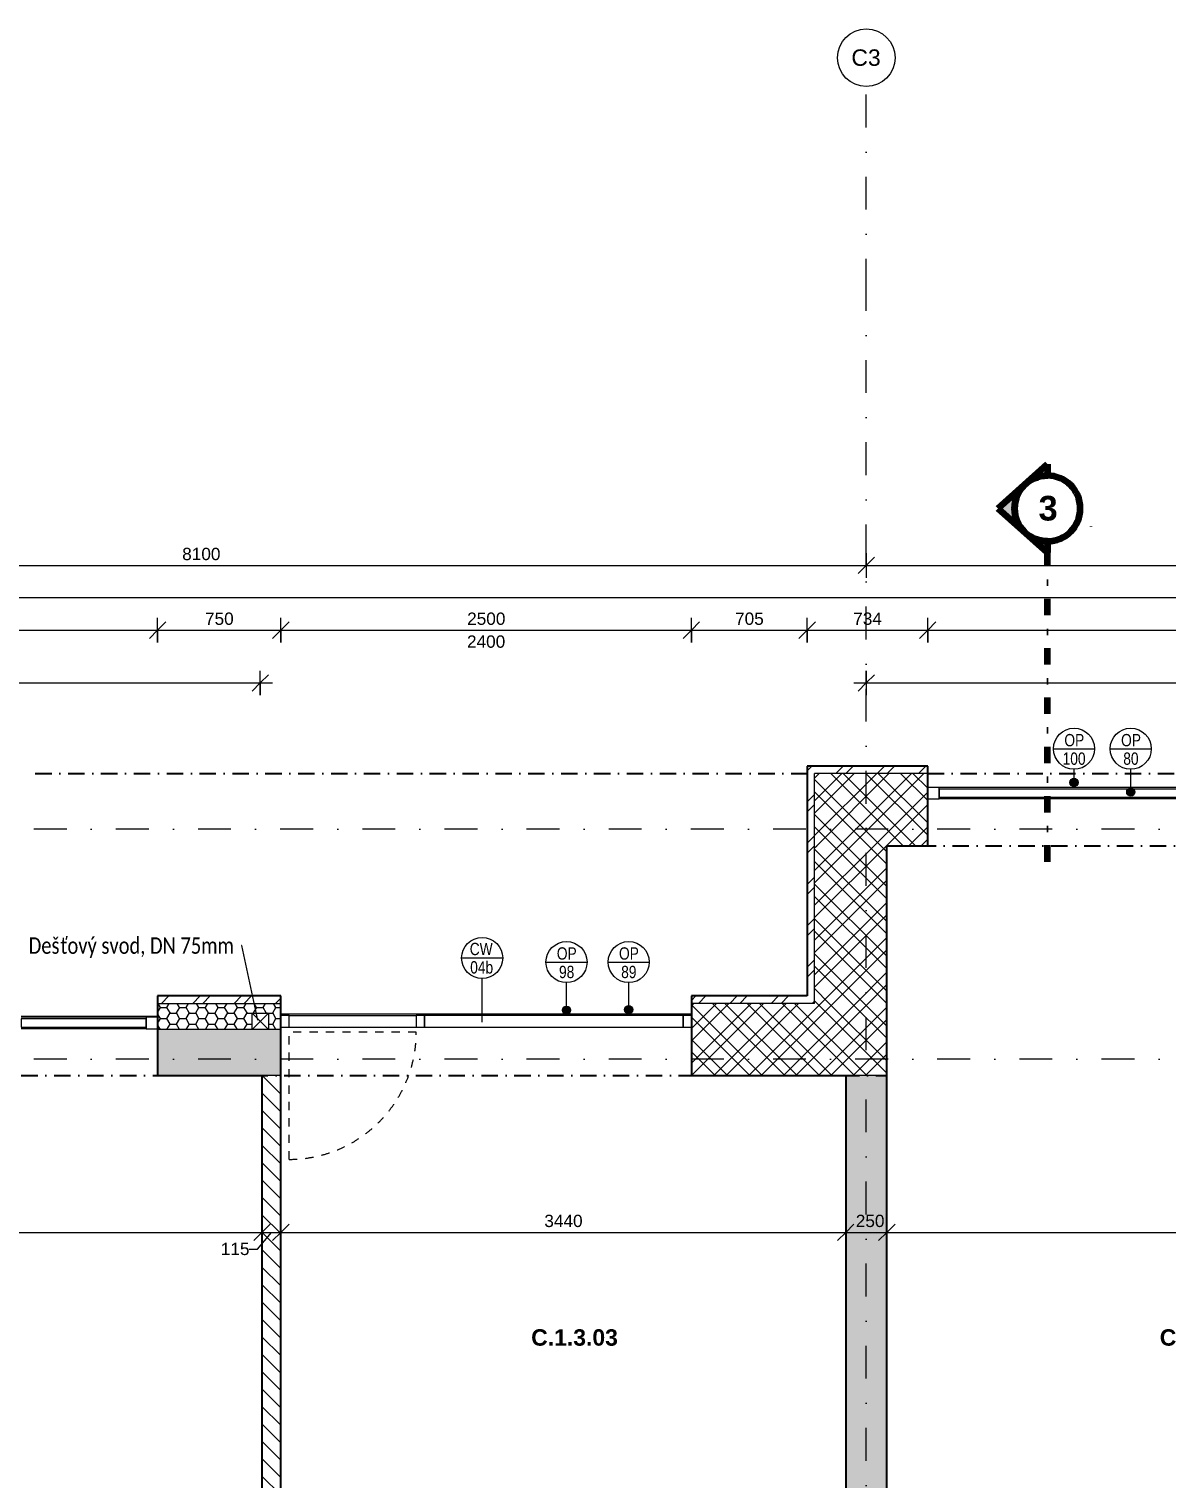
# Model space of a CAD drawing. Header units: millimetres. Extents: x -47427 to -6020, y -7799 to 12520.
# Drawn here: x -41933 to -35010, y 3698 to 12520 of the extents above; entities that cross this region are included whole.
import ezdxf

# ---------------------------------------------------------------- set-up
doc = ezdxf.new("R2010")
doc.units = ezdxf.units.MM
for name, pattern in [('HA_Dash_2mm-S1mm', [100, 50, -50]), ('HA_DashDot_10mm-S3mm', [500, 200, -150, 0, -150]), ('HA_DashDot_4mm-S1mm', [200, 100, -50, 0, -50]), ('HA_DashDot_6mm-S2mm', [300, 100, -100, 0, -100])]:
    doc.linetypes.add(name, pattern=pattern)
for name, color, linetype, lineweight in [('A-____-____-DIMS', 9, 'Continuous', 5), ('A-____-____-DIMS-50', 9, 'Continuous', 5), ('A-AREA-____-IDEN', 9, 'Continuous', 9), ('A-DOOR-____-OTLN', 9, 'Continuous', 9), ('A-FLOR-____-OTLN', 9, 'Continuous', 9), ('A-FLOR-____-OVHD', 9, 'HA_DashDot_4mm-S1mm', 25), ('A-GENM-____-IDEN', 9, 'Continuous', 9), ('A-GLAZ-CURT-MCUT', 9, 'Continuous', 5), ('A-GLAZ-CURT-OTLN', 9, 'Continuous', 5), ('A-GLAZ-CWMG-MCUT', 9, 'Continuous', 5), ('A-GLAZ-CWMG-OTLN', 9, 'Continuous', 5), ('A-WALL-____-IDEN', 9, 'Continuous', 9), ('A-WALL-____-MCUT', 9, 'Continuous', 25), ('A-WALL-____-PATT', 9, 'Continuous', 25), ('G-____-____-SYMB', 9, 'HA_DashDot_4mm-S1mm', 9), ('G-____-____-TEXT', 9, 'Continuous', 5), ('I-WALL-____-MCUT', 9, 'Continuous', 25), ('M-HVAC-DUCT-OTLN', 9, 'Continuous', 9), ('S-GRID-____-IDEN', 9, 'Continuous', 9), ('S-GRID-____-OTLN', 9, 'Continuous', 5)]:
    doc.layers.add(name, color=color, linetype=linetype, lineweight=lineweight)
doc.styles.add('Arial', font='arial.ttf', dxfattribs={"height": 100})
doc.styles.add('Arial_1', font='arial.ttf', dxfattribs={"height": 75})
doc.styles.add('Arial_2', font='arial.ttf', dxfattribs={"width": 0.8, "height": 75})
doc.styles.add('Arial_3', font='arial.ttf', dxfattribs={"height": 50})
doc.styles.add('Arial_B', font='arialbd.ttf', dxfattribs={"height": 100})
doc.styles.add('Arial_B_1', font='arialbd.ttf', dxfattribs={"height": 150})
doc.styles.add('Calibri_1', font='calibri.ttf', dxfattribs={"width": 0.8, "height": 100})
doc.dimstyles.new('Inner_Dimensions', dxfattribs={"dimscale": 304.8, "dimtxt": 76.519455, "dimasz": 0.328084, "dimexe": 0.246063, "dimexo": 0.0625, "dimgap": 0.032808, "dimtad": 1, "dimdec": 0, "dimzin": 0, "dimdsep": 46, "dimtxsty": 'Arial_1', "dimblk1": 'OBLIQUE', "dimblk2": 'OBLIQUE', "dimsah": 1, "dimcen": 0.09, "dimdle": 0.246063, "dimazin": 0, "dimtfac": 1, "dimtdec": 4, "dimtix": 1, "dimtmove": 2, "dimatfit": 3, "dimfxl": 0.246063, "dimfxlon": 1, "dimtvp": 1, "dimtolj": 1, "dimtzin": 0, "dimlwd": 9, "dimlwe": 9, "dimarcsym": 2})
doc.dimstyles.new('Inner_Dimensions_1', dxfattribs={"dimscale": 304.8, "dimtxt": 76.519455, "dimasz": 0.328084, "dimexe": 0.246063, "dimexo": 0.0625, "dimgap": 0.032808, "dimtad": 1, "dimdec": 0, "dimzin": 0, "dimdsep": 46, "dimtxsty": 'Arial_1', "dimblk1": 'OBLIQUE', "dimblk2": 'OBLIQUE', "dimsah": 1, "dimcen": 0.09, "dimdle": 0.246063, "dimazin": 0, "dimtfac": 1, "dimtdec": 4, "dimtix": 1, "dimtmove": 1, "dimatfit": 3, "dimfxl": 0.246063, "dimfxlon": 1, "dimtvp": 1, "dimtolj": 1, "dimtzin": 0, "dimlwd": 9, "dimlwe": 9, "dimarcsym": 2})
doc.dimstyles.new('Inner_Dimensions_2', dxfattribs={"dimscale": 304.8, "dimtxt": 76.519455, "dimasz": 0.328084, "dimexe": 0.246063, "dimexo": 0.0625, "dimgap": 0.032808, "dimtad": 1, "dimdec": 0, "dimzin": 0, "dimdsep": 46, "dimtxsty": 'Arial_1', "dimblk1": 'OBLIQUE', "dimblk2": 'OBLIQUE', "dimsah": 1, "dimcen": 0.09, "dimdle": 0.246063, "dimazin": 0, "dimtfac": 1, "dimtdec": 4, "dimtix": 1, "dimtmove": 0, "dimatfit": 3, "dimfxl": 0.246063, "dimfxlon": 1, "dimtvp": 1, "dimtolj": 1, "dimtzin": 0, "dimlwd": 9, "dimlwe": 9, "dimarcsym": 2})
pattern_1 = [(45, (0, 0), (-106.066, 106.066), []), (45, (75, 0), (-106.066, 106.066), []), (315, (0, 0), (106.066, 106.066), []), (315, (75, 0), (106.066, 106.066), [])]
pattern_2 = [(45, (0, 0), (-125.7236, 125.7236), []), (45, (0, 190.5), (-125.7236, 125.7236), [])]

# ---------------------------------------------------------------- blocks, each defined once
blk = doc.blocks.new('System Panel - Glazed_50mm_Offset50-1462713-DPS_1NP-C')
at = {"layer": 'A-GLAZ-CURT-MCUT'}
for p, q in [((380, 125), (-380, 125)), ((-380, 125), (-380, 75)), ((380, 75), (380, 125)), ((-380, 75), (380, 75))]:
    blk.add_line(p, q, dxfattribs=at)
blk = doc.blocks.new('Rectangular Mullion - 70x70_Symetric_Offset0-1462711-DPS_1NP-C')
at = {"layer": 'A-GLAZ-CWMG-OTLN'}
for p, q in [((-41219.9, 6503.2), (-41979.9, 6503.2)), ((-41219.9, 6433.2), (-41979.9, 6433.2))]:
    blk.add_line(p, q, dxfattribs=at)
blk = doc.blocks.new('Rectangular Mullion - 70x70_Symetric_Offset0-1395025-DPS_1NP-C')
at = {"layer": 'A-GLAZ-CWMG-MCUT'}
for p, q in [((-70, -65), (0, -65)), ((-70, -135), (-70, -65)), ((0, -65), (0, -135)), ((0, -135), (-70, -135))]:
    blk.add_line(p, q, dxfattribs=at)
blk = doc.blocks.new('System Panel - Glazed_50mm_Offset50-2022182-DPS_1NP-C')
at = {"layer": 'A-GLAZ-CURT-MCUT'}
for p, q in [((1197.5, 125), (-1197.5, 125)), ((-1197.5, 125), (-1197.5, 75)), ((1197.5, 75), (1197.5, 125)), ((-1197.5, 75), (1197.5, 75))]:
    blk.add_line(p, q, dxfattribs=at)
blk = doc.blocks.new('Rectangular Mullion - 70x70_Symetric_Offset0-2022180-DPS_1NP-C')
at = {"layer": 'A-GLAZ-CWMG-OTLN'}
for p, q in [((-33997.2, 7903.2), (-36391.1, 7903.2)), ((-33997.2, 7833.2), (-36391.1, 7833.2))]:
    blk.add_line(p, q, dxfattribs=at)
blk = doc.blocks.new('Rectangular Mullion - 70x70_Symetric_Offset0-1395026-DPS_1NP-C')
at = {"layer": 'A-GLAZ-CWMG-MCUT'}
for p, q in [((0, -65), (-70, -65)), ((-70, -65), (-70, -135)), ((0, -135), (0, -65)), ((-70, -135), (0, -135))]:
    blk.add_line(p, q, dxfattribs=at)
blk = doc.blocks.new('Systémový panel - Sklo-1501127-DPS_1NP-C')
at = {"layer": 'A-GLAZ-CURT-MCUT'}
for p, q in [((787.5, 0), (-787.5, 0)), ((-787.5, 0), (-787.5, -70)), ((787.5, -70), (787.5, 0)), ((-787.5, -70), (787.5, -70))]:
    blk.add_line(p, q, dxfattribs=at)
blk = doc.blocks.new('Obdélníková příčel - 50x70mm EXT-1501128-DPS_1NP-C')
at = {"layer": 'A-GLAZ-CWMG-MCUT'}
for p, q in [((-50, 70), (0, 70)), ((-50, 0), (-50, 70)), ((0, 0), (-50, 0)), ((0, 70), (0, 0))]:
    blk.add_line(p, q, dxfattribs=at)
blk = doc.blocks.new('Obdélníková příčel - 50x70mm EXT-1501129-DPS_1NP-C')
at = {"layer": 'A-GLAZ-CWMG-MCUT'}
for p, q in [((0, 70), (-50, 70)), ((-50, 70), (-50, 0)), ((-50, 0), (0, 0)), ((0, 0), (0, 70))]:
    blk.add_line(p, q, dxfattribs=at)
blk = doc.blocks.new('ABMV_CW_Single_Swing_Generic - Ex_Glass_SKLOPNE-1536050-DPS_1NP-C')
at = {"layer": 'A-DOOR-____-OTLN', "linetype": 'HA_Dash_2mm-S1mm', "lineweight": 5}
for p in [(387.5, 805), (-387.5, 30)]:
    blk.add_line(p, (387.5, 30), dxfattribs=at)
blk.add_arc((387.5, 30), 775, 90, 180, dxfattribs=at)
blk = doc.blocks.new('Obdélníková příčel - 50x70mm EXT-1501125-DPS_1NP-C')
at = {"layer": 'A-GLAZ-CWMG-OTLN'}
for p, q in [((-40349.9, 6513.2), (-39574.9, 6513.2)), ((-40349.9, 6443.2), (-39574.9, 6443.2))]:
    blk.add_line(p, q, dxfattribs=at)
blk = doc.blocks.new('Obdélníková příčel - 50x70mm EXT-1501126-DPS_1NP-C')
at = {"layer": 'A-GLAZ-CWMG-MCUT'}
for p, q in [((-25, 70), (25, 70)), ((-25, 0), (-25, 70)), ((25, 0), (-25, 0)), ((25, 70), (25, 0))]:
    blk.add_line(p, q, dxfattribs=at)
blk = doc.blocks.new('Grid - Radius 3_5mm-353793-DPS_1NP-C')
at = {"layer": 'S-GRID-____-IDEN'}
blk.add_circle((0, 0), 3.5, dxfattribs=at)
blk = doc.blocks.new('DIMBLOCK7-DPS_1NP-C')
at = {"layer": 'A-____-____-DIMS-50', "lineweight": 9}
for p, q in [((-44834.9, 5268.9), (-44834.9, 5118.9)), ((-44834.9, 5193.9), (-44834.9, 5268.9)), ((-44834.9, 5193.9), (-44784.9, 5243.9)), ((-40514.9, 5268.9), (-40514.9, 5118.9)), ((-40514.9, 5193.9), (-40514.9, 5268.9)), ((-40514.9, 5193.9), (-40464.9, 5243.9)), ((-44834.9, 5193.9), (-44884.9, 5143.9)), ((-44834.9, 5193.9), (-40514.9, 5193.9)), ((-40514.9, 5193.9), (-40564.9, 5143.9))]:
    blk.add_line(p, q, dxfattribs=at)
at = {"layer": 'A-____-____-DIMS-50', "color": 0, "lineweight": 9, "insert": (-42790.3, 5301.3), "char_height": 75, "width": 276.883, "attachment_point": 1, "line_spacing_factor": 0.941778, "style": 'Arial_1'}
blk.add_mtext('4320', dxfattribs=at)
blk = doc.blocks.new('_Oblique')
at = {"color": 0, "linetype": 'ByBlock', "lineweight": -2}
blk.add_line((-0.5, -0.5), (0.5, 0.5), dxfattribs=at)
blk = doc.blocks.new('DIMBLOCK8-DPS_1NP-C')
at = {"layer": 'A-____-____-DIMS-50', "lineweight": 9}
for p, q in [((-40514.9, 5268.9), (-40514.9, 5118.9)), ((-40514.9, 5193.9), (-40514.9, 5268.9)), ((-40514.9, 5193.9), (-40464.9, 5243.9)), ((-40399.9, 5268.9), (-40399.9, 5118.9)), ((-40399.9, 5193.9), (-40399.9, 5268.9)), ((-40399.9, 5193.9), (-40349.9, 5243.9)), ((-40514.9, 5193.9), (-40564.9, 5143.9)), ((-40542.1, 5092.2), (-40457.4, 5193.9)), ((-40514.9, 5193.9), (-40399.9, 5193.9)), ((-40399.9, 5193.9), (-40449.9, 5143.9)), ((-40592.1, 5092.2), (-40542.1, 5092.2))]:
    blk.add_line(p, q, dxfattribs=at)
at = {"layer": 'A-____-____-DIMS-50', "color": 0, "lineweight": 9, "insert": (-40765.2, 5130.7), "char_height": 75, "width": 207.662, "attachment_point": 1, "line_spacing_factor": 0.941778, "style": 'Arial_1'}
blk.add_mtext('115', dxfattribs=at)
blk = doc.blocks.new('DIMBLOCK9-DPS_1NP-C')
at = {"layer": 'A-____-____-DIMS-50', "lineweight": 9}
for p, q in [((-40399.9, 5268.9), (-40399.9, 5118.9)), ((-40399.9, 5193.9), (-40399.9, 5268.9)), ((-40399.9, 5193.9), (-40349.9, 5243.9)), ((-36959.9, 5268.9), (-36959.9, 5118.9)), ((-36959.9, 5193.9), (-36959.9, 5268.9)), ((-36959.9, 5193.9), (-36909.9, 5243.9)), ((-40399.9, 5193.9), (-40449.9, 5143.9)), ((-40399.9, 5193.9), (-36959.9, 5193.9)), ((-36959.9, 5193.9), (-37009.9, 5143.9))]:
    blk.add_line(p, q, dxfattribs=at)
at = {"layer": 'A-____-____-DIMS-50', "color": 0, "lineweight": 9, "insert": (-38795.3, 5301.3), "char_height": 75, "width": 276.883, "attachment_point": 1, "line_spacing_factor": 0.941778, "style": 'Arial_1'}
blk.add_mtext('3440', dxfattribs=at)
blk = doc.blocks.new('DIMBLOCK10-DPS_1NP-C')
at = {"layer": 'A-____-____-DIMS-50', "lineweight": 9}
for p, q in [((-36959.9, 5268.9), (-36959.9, 5118.9)), ((-36959.9, 5193.9), (-36959.9, 5268.9)), ((-36959.9, 5193.9), (-36909.9, 5243.9)), ((-36709.9, 5268.9), (-36709.9, 5118.9)), ((-36709.9, 5193.9), (-36709.9, 5268.9)), ((-36709.9, 5193.9), (-36659.9, 5243.9)), ((-36959.9, 5193.9), (-37009.9, 5143.9)), ((-36959.9, 5193.9), (-36709.9, 5193.9)), ((-36709.9, 5193.9), (-36759.9, 5143.9))]:
    blk.add_line(p, q, dxfattribs=at)
at = {"layer": 'A-____-____-DIMS-50', "color": 0, "lineweight": 9, "insert": (-36898.9, 5301.3), "char_height": 75, "width": 207.662, "attachment_point": 1, "line_spacing_factor": 0.941778, "style": 'Arial_1'}
blk.add_mtext('250', dxfattribs=at)
blk = doc.blocks.new('DIMBLOCK11-DPS_1NP-C')
at = {"layer": 'A-____-____-DIMS-50', "lineweight": 9}
for p, q in [((-36709.9, 5268.9), (-36709.9, 5118.9)), ((-36709.9, 5193.9), (-36709.9, 5268.9)), ((-36709.9, 5193.9), (-36659.9, 5243.9)), ((-32654.9, 5268.9), (-32654.9, 5118.9)), ((-32654.9, 5193.9), (-32654.9, 5268.9)), ((-32654.9, 5193.9), (-32604.9, 5243.9)), ((-36709.9, 5193.9), (-36759.9, 5143.9)), ((-36709.9, 5193.9), (-32654.9, 5193.9)), ((-32654.9, 5193.9), (-32704.9, 5143.9))]:
    blk.add_line(p, q, dxfattribs=at)
at = {"layer": 'A-____-____-DIMS-50', "color": 0, "lineweight": 9, "insert": (-34797.8, 5301.3), "char_height": 75, "width": 276.883, "attachment_point": 1, "line_spacing_factor": 0.941778, "style": 'Arial_1'}
blk.add_mtext('4055', dxfattribs=at)
blk = doc.blocks.new('DIMBLOCK88-DPS_1NP-C')
at = {"layer": 'A-____-____-DIMS-50', "lineweight": 9}
for p, q in [((-44584.9, 8785.2), (-44584.9, 8935.2)), ((-41149.9, 8785.2), (-41149.9, 8935.2)), ((-44584.9, 8860.2), (-44634.9, 8810.2)), ((-44584.9, 8860.2), (-44534.9, 8910.2)), ((-44584.9, 8860.2), (-41149.9, 8860.2)), ((-44584.9, 8860.2), (-44584.9, 8785.2)), ((-41149.9, 8860.2), (-41199.9, 8810.2)), ((-41149.9, 8860.2), (-41099.9, 8910.2)), ((-41149.9, 8860.2), (-41149.9, 8785.2))]:
    blk.add_line(p, q, dxfattribs=at)
at = {"layer": 'A-____-____-DIMS-50', "color": 0, "lineweight": 9, "insert": (-42982.8, 8967.6), "char_height": 75, "width": 276.883, "attachment_point": 1, "line_spacing_factor": 0.941778, "style": 'Arial_1'}
blk.add_mtext('3435', dxfattribs=at)
blk = doc.blocks.new('DIMBLOCK89-DPS_1NP-C')
at = {"layer": 'A-____-____-DIMS-50', "lineweight": 9}
for p, q in [((-41149.9, 8785.2), (-41149.9, 8935.2)), ((-40399.9, 8785.2), (-40399.9, 8935.2)), ((-41149.9, 8860.2), (-41199.9, 8810.2)), ((-41149.9, 8860.2), (-41099.9, 8910.2)), ((-41149.9, 8860.2), (-40399.9, 8860.2)), ((-41149.9, 8860.2), (-41149.9, 8785.2)), ((-40399.9, 8860.2), (-40449.9, 8810.2)), ((-40399.9, 8860.2), (-40349.9, 8910.2)), ((-40399.9, 8860.2), (-40399.9, 8785.2))]:
    blk.add_line(p, q, dxfattribs=at)
at = {"layer": 'A-____-____-DIMS-50', "color": 0, "lineweight": 9, "insert": (-40861.4, 8967.6), "char_height": 75, "width": 207.662, "attachment_point": 1, "line_spacing_factor": 0.941778, "style": 'Arial_1'}
blk.add_mtext('750', dxfattribs=at)
blk = doc.blocks.new('DIMBLOCK90-DPS_1NP-C')
at = {"layer": 'A-____-____-DIMS-50', "lineweight": 9}
for p, q in [((-40399.9, 8785.2), (-40399.9, 8935.2)), ((-37899.9, 8785.2), (-37899.9, 8935.2)), ((-40399.9, 8860.2), (-40449.9, 8810.2)), ((-40399.9, 8860.2), (-40349.9, 8910.2)), ((-40399.9, 8860.2), (-37899.9, 8860.2)), ((-40399.9, 8860.2), (-40399.9, 8785.2)), ((-37899.9, 8860.2), (-37949.9, 8810.2)), ((-37899.9, 8860.2), (-37849.9, 8910.2)), ((-37899.9, 8860.2), (-37899.9, 8785.2))]:
    blk.add_line(p, q, dxfattribs=at)
at = {"layer": 'A-____-____-DIMS-50', "color": 0, "lineweight": 9, "insert": (-39265.3, 8967.6), "char_height": 75, "width": 276.883, "attachment_point": 1, "line_spacing_factor": 0.941778, "style": 'Arial_1'}
blk.add_mtext('2500', dxfattribs=at)
blk = doc.blocks.new('DIMBLOCK91-DPS_1NP-C')
at = {"layer": 'A-____-____-DIMS-50', "lineweight": 9}
for p, q in [((-37899.9, 8785.2), (-37899.9, 8935.2)), ((-37194.9, 8785.2), (-37194.9, 8935.2)), ((-37899.9, 8860.2), (-37949.9, 8810.2)), ((-37899.9, 8860.2), (-37849.9, 8910.2)), ((-37899.9, 8860.2), (-37194.9, 8860.2)), ((-37899.9, 8860.2), (-37899.9, 8785.2)), ((-37194.9, 8860.2), (-37244.9, 8810.2)), ((-37194.9, 8860.2), (-37144.9, 8910.2)), ((-37194.9, 8860.2), (-37194.9, 8785.2))]:
    blk.add_line(p, q, dxfattribs=at)
at = {"layer": 'A-____-____-DIMS-50', "color": 0, "lineweight": 9, "insert": (-37633.9, 8967.6), "char_height": 75, "width": 207.662, "attachment_point": 1, "line_spacing_factor": 0.941778, "style": 'Arial_1'}
blk.add_mtext('705', dxfattribs=at)
blk = doc.blocks.new('DIMBLOCK92-DPS_1NP-C')
at = {"layer": 'A-____-____-DIMS-50', "lineweight": 9}
for p, q in [((-37194.9, 8785.2), (-37194.9, 8935.2)), ((-36461.1, 8785.2), (-36461.1, 8935.2)), ((-37194.9, 8860.2), (-37244.9, 8810.2)), ((-37194.9, 8860.2), (-37144.9, 8910.2)), ((-37194.9, 8860.2), (-36461.1, 8860.2)), ((-37194.9, 8860.2), (-37194.9, 8785.2)), ((-36461.1, 8860.2), (-36511.1, 8810.2)), ((-36461.1, 8860.2), (-36411.1, 8910.2)), ((-36461.1, 8860.2), (-36461.1, 8785.2))]:
    blk.add_line(p, q, dxfattribs=at)
at = {"layer": 'A-____-____-DIMS-50', "color": 0, "lineweight": 9, "insert": (-36914.5, 8967.6), "char_height": 75, "width": 207.662, "attachment_point": 1, "line_spacing_factor": 0.941778, "style": 'Arial_1'}
blk.add_mtext('734', dxfattribs=at)
blk = doc.blocks.new('DIMBLOCK93-DPS_1NP-C')
at = {"layer": 'A-____-____-DIMS-50', "lineweight": 9}
for p, q in [((-36461.1, 8785.2), (-36461.1, 8935.2)), ((-33058.6, 8785.2), (-33058.6, 8935.2)), ((-36461.1, 8860.2), (-36511.1, 8810.2)), ((-36461.1, 8860.2), (-36411.1, 8910.2)), ((-36461.1, 8860.2), (-33058.6, 8860.2)), ((-36461.1, 8860.2), (-36461.1, 8785.2)), ((-33058.6, 8860.2), (-33108.6, 8810.2)), ((-33058.6, 8860.2), (-33008.6, 8910.2)), ((-33058.6, 8860.2), (-33058.6, 8785.2))]:
    blk.add_line(p, q, dxfattribs=at)
at = {"layer": 'A-____-____-DIMS-50', "color": 0, "lineweight": 9, "insert": (-34875.2, 8967.6), "char_height": 75, "width": 276.883, "attachment_point": 1, "line_spacing_factor": 0.941778, "style": 'Arial_1'}
blk.add_mtext('3403', dxfattribs=at)
blk = doc.blocks.new('HA_TAG_GM_Products - Generic-588599-DPS_1NP-C')
at = {"layer": 'A-GENM-____-IDEN'}
blk.add_line((-2.5, 0), (2.5, 0), dxfattribs=at)
blk.add_circle((0, 0), 2.5, dxfattribs=at)
blk = doc.blocks.new('Section - With Sheet Number-366786-DPS_1NP-C')
at = {"layer": 'G-____-____-SYMB', "linetype": 'Continuous', "lineweight": 5}
h = blk.add_hatch(color=256, dxfattribs=at)
edge = h.paths.add_edge_path()
edge.add_line((1.37, 0), (0, 0))
edge.add_arc((-4, 0), 4, 0, 180)
edge.add_line((-8, 0), (-9.37, 0))
edge.add_line((-9.37, 0), (-4, 6))
edge.add_line((-4, 6), (1.37, 0))
at = {"layer": 'G-____-____-SYMB', "linetype": 'Continuous', "lineweight": 100}
for p, q in [((-4, 6), (-9.37, 0)), ((1.37, 0), (-4, 6)), ((-9.37, 0), (-8, 0)), ((0, 0), (1.37, 0))]:
    blk.add_line(p, q, dxfattribs=at)
blk.add_circle((-4, 0), 4, dxfattribs=at)
blk.add_arc((-4, 0), 4, 0, 180, dxfattribs=at)
blk = doc.blocks.new('DIMBLOCK180-DPS_1NP-C')
at = {"layer": 'A-____-____-DIMS-50', "lineweight": 9}
for p, q in [((-45319.9, 8984.2), (-45319.9, 9134.2)), ((-45319.9, 9059.2), (-45269.9, 9109.2)), ((-22949.9, 8984.2), (-22949.9, 9134.2)), ((-22949.9, 9059.2), (-22899.9, 9109.2)), ((-45394.9, 9059.2), (-22874.9, 9059.2)), ((-45319.9, 9059.2), (-45369.9, 9009.2)), ((-45319.9, 9059.2), (-45319.9, 8984.2)), ((-22949.9, 9059.2), (-22999.9, 9009.2)), ((-22949.9, 9059.2), (-22949.9, 8984.2))]:
    blk.add_line(p, q, dxfattribs=at)
at = {"layer": 'A-____-____-DIMS-50', "color": 0, "lineweight": 9, "insert": (-34279.1, 9166.5), "char_height": 75, "width": 346.103, "attachment_point": 1, "line_spacing_factor": 0.941778, "style": 'Arial_1'}
blk.add_mtext('22370', dxfattribs=at)
blk = doc.blocks.new('HA_TAG_cWA - Default-922888-DPS_1NP-C')
at = {"layer": 'A-WALL-____-IDEN'}
blk.add_line((-2.5, 0), (2.5, 0), dxfattribs=at)
blk.add_circle((0, 0), 2.5, dxfattribs=at)
blk = doc.blocks.new('DIMBLOCK205-DPS_1NP-C')
at = {"layer": 'A-____-____-DIMS-50', "lineweight": 9}
for p, q in [((-44934.9, 9329.3), (-44934.9, 9179.3)), ((-44934.9, 9254.3), (-44934.9, 9329.3)), ((-44934.9, 9254.3), (-44884.9, 9304.3)), ((-36834.9, 9329.3), (-36834.9, 9179.3)), ((-36834.9, 9254.3), (-36834.9, 9329.3)), ((-36834.9, 9254.3), (-36784.9, 9304.3)), ((-44934.9, 9254.3), (-44984.9, 9204.3)), ((-44934.9, 9254.3), (-36834.9, 9254.3)), ((-36834.9, 9254.3), (-36884.9, 9204.3))]:
    blk.add_line(p, q, dxfattribs=at)
at = {"layer": 'A-____-____-DIMS-50', "color": 0, "lineweight": 9, "insert": (-41000.3, 9361.7), "char_height": 75, "width": 276.883, "attachment_point": 1, "line_spacing_factor": 0.941778, "style": 'Arial_1'}
blk.add_mtext('8100', dxfattribs=at)
blk = doc.blocks.new('DIMBLOCK206-DPS_1NP-C')
at = {"layer": 'A-____-____-DIMS-50', "lineweight": 9}
for p, q in [((-36834.9, 9329.3), (-36834.9, 9179.3)), ((-36834.9, 9254.3), (-36834.9, 9329.3)), ((-36834.9, 9254.3), (-36784.9, 9304.3)), ((-28734.9, 9329.3), (-28734.9, 9179.3)), ((-28734.9, 9254.3), (-28734.9, 9329.3)), ((-28734.9, 9254.3), (-28684.9, 9304.3)), ((-36834.9, 9254.3), (-36884.9, 9204.3)), ((-36834.9, 9254.3), (-28734.9, 9254.3)), ((-28734.9, 9254.3), (-28784.9, 9204.3))]:
    blk.add_line(p, q, dxfattribs=at)
at = {"layer": 'A-____-____-DIMS-50', "color": 0, "lineweight": 9, "insert": (-32900.3, 9361.7), "char_height": 75, "width": 276.883, "attachment_point": 1, "line_spacing_factor": 0.941778, "style": 'Arial_1'}
blk.add_mtext('8100', dxfattribs=at)
blk = doc.blocks.new('DIMBLOCK225-DPS_1NP-C')
at = {"layer": 'A-____-____-DIMS-50', "lineweight": 9}
for p, q in [((-44934.9, 8613.6), (-44934.9, 8463.6)), ((-44934.9, 8538.6), (-44934.9, 8613.6)), ((-44934.9, 8538.6), (-44884.9, 8588.6)), ((-40524.9, 8463.6), (-40524.9, 8613.6)), ((-40524.9, 8538.6), (-40474.9, 8588.6)), ((-45009.9, 8538.6), (-40449.9, 8538.6)), ((-44934.9, 8538.6), (-44984.9, 8488.6)), ((-40524.9, 8538.6), (-40574.9, 8488.6)), ((-40524.9, 8538.6), (-40524.9, 8463.6))]:
    blk.add_line(p, q, dxfattribs=at)
at = {"layer": 'A-____-____-DIMS-50', "color": 0, "lineweight": 9, "insert": (-42845.3, 8646), "char_height": 75, "width": 276.883, "attachment_point": 1, "line_spacing_factor": 0.941778, "style": 'Arial_1'}
blk.add_mtext('4410', dxfattribs=at)
blk = doc.blocks.new('DIMBLOCK226-DPS_1NP-C')
at = {"layer": 'A-____-____-DIMS-50', "lineweight": 9}
for p, q in [((-36834.9, 8613.6), (-36834.9, 8463.6)), ((-36834.9, 8538.6), (-36834.9, 8613.6)), ((-36834.9, 8538.6), (-36784.9, 8588.6)), ((-32609.9, 8463.6), (-32609.9, 8613.6)), ((-32609.9, 8538.6), (-32559.9, 8588.6)), ((-36909.9, 8538.6), (-32534.9, 8538.6)), ((-36834.9, 8538.6), (-36884.9, 8488.6)), ((-32609.9, 8538.6), (-32659.9, 8488.6)), ((-32609.9, 8538.6), (-32609.9, 8463.6))]:
    blk.add_line(p, q, dxfattribs=at)
at = {"layer": 'A-____-____-DIMS-50', "color": 0, "lineweight": 9, "insert": (-34837.8, 8646), "char_height": 75, "width": 276.883, "attachment_point": 1, "line_spacing_factor": 0.941778, "style": 'Arial_1'}
blk.add_mtext('4225', dxfattribs=at)

msp = doc.modelspace()

# ---------------------------------------------------------------- hatches: boundary and pattern name
at = {"layer": 'A-GENM-____-IDEN'}
h = msp.add_hatch(color=256, dxfattribs=at)
edge = h.paths.add_edge_path()
edge.add_arc((-35569.9, 7933.2), 25, 0, 360)
h = msp.add_hatch(color=256, dxfattribs=at)
edge = h.paths.add_edge_path()
edge.add_arc((-35224.5, 7875.2), 25, 0, 360)
h = msp.add_hatch(color=256, dxfattribs=at)
edge = h.paths.add_edge_path()
edge.add_arc((-38660.2, 6546.4), 25, 0, 360)
h = msp.add_hatch(color=256, dxfattribs=at)
edge = h.paths.add_edge_path()
edge.add_arc((-38281.5, 6549.5), 25, 0, 360)
at = {"layer": 'A-WALL-____-PATT', "lineweight": 5}
h = msp.add_hatch(dxfattribs=at)
h.set_pattern_fill('FP_4', color=256, style=0, pattern_type=2)
h.set_pattern_definition(pattern_2)
h.paths.add_polyline_path([(-37149.9, 6633.2), (-37149.9, 8033.2), (-37194.9, 8033.2), (-37194.9, 6633.2)])
h = msp.add_hatch(dxfattribs=at)
h.set_pattern_fill('FP_4', color=256, style=0, pattern_type=2)
h.set_pattern_definition(pattern_2)
h.paths.add_polyline_path([(-36461.1, 7988.2), (-36461.1, 8033.2), (-37149.9, 8033.2), (-37149.9, 7988.2)])
h = msp.add_hatch(dxfattribs=at)
h.set_pattern_fill('FP_1', color=256, style=0, pattern_type=2)
h.set_pattern_definition(pattern_1)
h.paths.add_polyline_path([(-36461.1, 7548.2), (-36461.1, 7988.2), (-37149.9, 7988.2), (-37149.9, 7548.2), (-36709.9, 7548.2)])
h = msp.add_hatch(dxfattribs=at)
h.set_pattern_fill('FP_1', color=256, style=0, pattern_type=2)
h.set_pattern_definition(pattern_1)
h.paths.add_polyline_path([(-36709.9, 6588.2), (-36709.9, 7548.2), (-37149.9, 7548.2), (-37149.9, 6588.2)])
h = msp.add_hatch(dxfattribs=at)
h.set_pattern_fill('FP_4', color=256, style=0, pattern_type=2)
h.set_pattern_definition(pattern_2)
h.paths.add_polyline_path([(-37149.9, 6588.2), (-37149.9, 6633.2), (-37899.9, 6633.2), (-37899.9, 6588.2), (-37454.5, 6588.2)])
h.paths.add_polyline_path([(-40399.9, 6588.2), (-40399.9, 6633.2), (-41149.9, 6633.2), (-41149.9, 6588.2), (-40646.4, 6588.2)])
h = msp.add_hatch(dxfattribs=at)
h.set_pattern_fill('FP_5', color=256, style=0, pattern_type=2)
h.set_pattern_definition([(0, (0, 0), (58.594, 33.829), [39.062, -78.125]), (120, (0, 0), (-58.593773, 33.829393), [39.062, -78.125]), (60, (0, 0), (0.000227, 67.658393), [0, -78.125, 39.062, 0])])
h.paths.add_polyline_path([(-40474.9, 6428.2), (-40399.9, 6428.2), (-40399.9, 6588.2), (-41149.9, 6588.2), (-41149.9, 6428.2), (-40574.9, 6428.2)])
h.paths.add_polyline_path([(-40474.9, 6428.5), (-40574.9, 6428.5), (-40574.9, 6528.5), (-40474.9, 6528.5)])
h = msp.add_hatch(dxfattribs=at)
h.set_pattern_fill('FP_1', color=256, style=0, pattern_type=2)
h.set_pattern_definition(pattern_1)
h.paths.add_polyline_path([(-36709.9, 6148.2), (-36709.9, 6588.2), (-37899.9, 6588.2), (-37899.9, 6148.2), (-36959.9, 6148.2)])
at = {"layer": 'A-WALL-____-PATT', "lineweight": 9}
for points in [[(-40514.9, 6148.2), (-40399.9, 6148.2), (-40399.9, 6428.2), (-41149.9, 6428.2), (-41149.9, 6148.2), (-40646.4, 6148.2)], [(-36709.9, -476.8), (-36709.9, 6148.2), (-36959.9, 6148.2), (-36959.9, -476.8)]]:
    msp.add_hatch(color=256, dxfattribs=at).paths.add_polyline_path(points)
at = {"layer": 'A-WALL-____-PATT', "lineweight": 5}
h = msp.add_hatch(dxfattribs=at)
h.set_pattern_fill('FP_3', color=256, style=0, pattern_type=2)
h.set_pattern_definition([(135, (0, 0), (-53.03301, -53.03301), [])])
h.paths.add_polyline_path([(-40399.9, 1738.2), (-40399.9, 6148.2), (-40514.9, 6148.2), (-40514.9, 1738.2)])

# ---------------------------------------------------------------- linework, layer by layer
at = {"layer": 'A-FLOR-____-OTLN'}
for p, q in [((-36459.9, 7908.2), (-36461.1, 7908.2)), ((-36459.9, 7903.2), (-36459.9, 7908.2)), ((-41149.9, 6508.2), (-41979.9, 6508.2)), ((-37899.9, 6523.2), (-40399.9, 6523.2))]:
    msp.add_line(p, q, dxfattribs=at)
at = {"layer": 'A-FLOR-____-OVHD'}
for p, q in [((-41894.9, 7988.2), (-37194.9, 7988.2)), ((-36461.1, 7988.2), (-33864.9, 7988.2)), ((-36709.9, 7548.2), (-34304.9, 7548.2)), ((-42379.9, 6148.2), (-36709.9, 6148.2))]:
    msp.add_line(p, q, dxfattribs=at)
at = {"layer": 'A-GENM-____-IDEN'}
for p, q in [((-35569.9, 7933.2), (-35569.9, 8013.1)), ((-35224.5, 7875.2), (-35224.5, 8013.1)), ((-38660.2, 6546.4), (-38660.2, 6714.3)), ((-38281.5, 6549.5), (-38281.5, 6714.3))]:
    msp.add_line(p, q, dxfattribs=at)
for centre in [(-35569.9, 7933.2), (-35224.5, 7875.2), (-38660.2, 6546.4), (-38281.5, 6549.5)]:
    msp.add_circle(centre, 25, dxfattribs=at)
at = {"layer": 'A-WALL-____-IDEN'}
msp.add_line((-39173.8, 6474.6), (-39173.8, 6739.3), dxfattribs=at)
at = {"layer": 'A-WALL-____-MCUT'}
for p, q in [((-37194.9, 8033.2), (-37194.9, 6633.2)), ((-36461.1, 8033.2), (-37194.9, 8033.2)), ((-36461.1, 7548.2), (-36461.1, 8033.2)), ((-36709.9, 7548.2), (-36461.1, 7548.2)), ((-36709.9, 6148.2), (-36709.9, 7548.2)), ((-40399.9, 6633.2), (-41149.9, 6633.2)), ((-41149.9, 6633.2), (-41149.9, 6428.2)), ((-40399.9, 6428.2), (-40399.9, 6633.2)), ((-37899.9, 6633.2), (-37899.9, 6148.2)), ((-37194.9, 6633.2), (-37899.9, 6633.2)), ((-37899.9, 6148.2), (-36959.9, 6148.2))]:
    msp.add_line(p, q, dxfattribs=at)
at = {"layer": 'A-WALL-____-MCUT', "lineweight": 9}
for p, q in [((-36461.1, 7988.2), (-37149.9, 7988.2)), ((-37149.9, 6588.2), (-37149.9, 7988.2)), ((-41149.9, 6588.2), (-40399.9, 6588.2)), ((-37149.9, 6588.2), (-37899.9, 6588.2)), ((-40399.9, 6428.2), (-41149.9, 6428.2)), ((-40399.9, 6148.2), (-40514.9, 6148.2)), ((-36709.9, 6148.2), (-36959.9, 6148.2))]:
    msp.add_line(p, q, dxfattribs=at)
at = {"layer": 'G-____-____-SYMB', "linetype": 'HA_DashDot_6mm-S2mm', "lineweight": 100}
msp.add_line((-35731.9, 7450.3), (-35731.9, 9401.4), dxfattribs=at)
at = {"layer": 'G-____-____-TEXT', "color": 250, "lineweight": 9}
for p, q in [((-40637, 6939.8), (-40639.8, 6939.8)), ((-40538.8, 6486.2), (-40637, 6939.8))]:
    msp.add_line(p, q, dxfattribs=at)
at = {"layer": 'I-WALL-____-MCUT'}
for p, q in [((-41149.9, 6428.2), (-41149.9, 6148.2)), ((-40399.9, 1738.2), (-40399.9, 6428.2)), ((-41149.9, 6148.2), (-40514.9, 6148.2)), ((-40514.9, 6148.2), (-40514.9, 1738.2)), ((-36959.9, 6148.2), (-36959.9, 1738.2)), ((-36709.9, 238.2), (-36709.9, 6148.2))]:
    msp.add_line(p, q, dxfattribs=at)
at = {"layer": 'M-HVAC-DUCT-OTLN', "lineweight": 5}
for p, q in [((-40474.9, 6428.5), (-40574.9, 6528.5)), ((-40474.9, 6528.5), (-40574.9, 6428.5)), ((-40574.9, 6528.5), (-40474.9, 6528.5)), ((-40574.9, 6428.5), (-40574.9, 6528.5)), ((-40474.9, 6528.5), (-40474.9, 6428.5)), ((-40474.9, 6428.5), (-40574.9, 6428.5))]:
    msp.add_line(p, q, dxfattribs=at)
at = {"layer": 'S-GRID-____-OTLN', "linetype": 'HA_DashDot_10mm-S3mm', "lineweight": 9}
for p, q in [((-36834.9, 10920.5), (-36834.9, 12170.5)), ((-36834.9, -6198.9), (-36834.9, 10920.5)), ((-22199.7, 7648.2), (-45827.4, 7648.2)), ((-22199.7, 6248.2), (-45827.4, 6248.2))]:
    msp.add_line(p, q, dxfattribs=at)

# ---------------------------------------------------------------- block references
at = {"layer": 'A-DOOR-____-OTLN', "rotation": 180}
msp.add_blockref('ABMV_CW_Single_Swing_Generic - Ex_Glass_SKLOPNE-1536050-DPS_1NP-C', (-39962.4, 6443.2), dxfattribs=at)
at = {"layer": 'A-GENM-____-IDEN', "xscale": 49.99999999999998, "yscale": 49.99999999999998, "zscale": 49.99999999999998}
for p in [(-35569.9, 8138.1), (-35224.5, 8138.1), (-38660.2, 6839.3), (-38281.5, 6839.3)]:
    msp.add_blockref('HA_TAG_GM_Products - Generic-588599-DPS_1NP-C', p, dxfattribs=at)
at = {"layer": 'A-GLAZ-CURT-OTLN'}
for name, p in [('System Panel - Glazed_50mm_Offset50-2022182-DPS_1NP-C', (-35193.6, 7768.2)), ('System Panel - Glazed_50mm_Offset50-1462713-DPS_1NP-C', (-41599.9, 6368.2))]:
    msp.add_blockref(name, p, dxfattribs=at)
at = {"layer": 'A-GLAZ-CURT-OTLN', "rotation": 180}
msp.add_blockref('Systémový panel - Sklo-1501127-DPS_1NP-C', (-38737.4, 6443.2), dxfattribs=at)
at = {"layer": 'A-GLAZ-CWMG-OTLN', "rotation": 180}
msp.add_blockref('Rectangular Mullion - 70x70_Symetric_Offset0-1395026-DPS_1NP-C', (-36461.1, 7768.2), dxfattribs=at)
at = {"layer": 'A-GLAZ-CWMG-OTLN'}
for name, p in [('Rectangular Mullion - 70x70_Symetric_Offset0-2022180-DPS_1NP-C', (0, 0)), ('Rectangular Mullion - 70x70_Symetric_Offset0-1462711-DPS_1NP-C', (0, 0)), ('Obdélníková příčel - 50x70mm EXT-1501125-DPS_1NP-C', (0, 0)), ('Obdélníková příčel - 50x70mm EXT-1501129-DPS_1NP-C', (-37899.9, 6443.2))]:
    msp.add_blockref(name, p, dxfattribs=at)
at = {"layer": 'A-GLAZ-CWMG-OTLN', "extrusion": (0, 0, -1), "rotation": 180}
msp.add_blockref('Rectangular Mullion - 70x70_Symetric_Offset0-1395025-DPS_1NP-C', (41149.9, 6368.2), dxfattribs=at)
at = {"layer": 'A-GLAZ-CWMG-OTLN', "extrusion": (0, 0, -1)}
for name, p in [('Obdélníková příčel - 50x70mm EXT-1501128-DPS_1NP-C', (40399.9, 6443.2)), ('Obdélníková příčel - 50x70mm EXT-1501126-DPS_1NP-C', (39549.9, 6443.2))]:
    msp.add_blockref(name, p, dxfattribs=at)
at = {"layer": 'A-WALL-____-IDEN', "xscale": 49.99999999999998, "yscale": 49.99999999999998, "zscale": 49.99999999999998}
msp.add_blockref('HA_TAG_cWA - Default-922888-DPS_1NP-C', (-39173.8, 6864.3), dxfattribs=at)
at = {"layer": 'G-____-____-SYMB', "linetype": 'Continuous', "lineweight": 100, "extrusion": (0, 0, -1), "xscale": 49.99999999999998, "yscale": 49.99999999999998, "zscale": 49.99999999999998, "rotation": 270.0000000000002}
msp.add_blockref('Section - With Sheet Number-366786-DPS_1NP-C', (35731.9, 9401.4), dxfattribs=at)
at = {"layer": 'S-GRID-____-IDEN', "xscale": 49.99999999999998, "yscale": 49.99999999999998, "zscale": 49.99999999999998}
msp.add_blockref('Grid - Radius 3_5mm-353793-DPS_1NP-C', (-36834.9, 12345.5), dxfattribs=at)

# ---------------------------------------------------------------- texts
at = {"layer": 'A-AREA-____-IDEN', "lineweight": 5, "char_height": 100, "width": 653.375, "attachment_point": 1, "style": 'Arial_B'}
for s, insert in [('C.1.3.03', (-38875.4, 4604)), ('C.1.2.02', (-35048.1, 4604))]:
    msp.add_mtext(s, dxfattribs=dict(at, insert=insert))
at = {"layer": 'A-GENM-____-IDEN', "lineweight": 5, "char_height": 75, "attachment_point": 1, "style": 'Arial_2'}
for s, insert, width in [('OP', (-35628.9, 8228.2), 147.51), ('OP', (-35283.5, 8228.2), 147.51), ('100', (-35639.5, 8115.5), 173.164), ('80', (-35270.3, 8115.5), 115.443), ('OP', (-38719.2, 6929.4), 147.51), ('OP', (-38340.6, 6929.4), 147.51), ('98', (-38706, 6816.7), 115.443), ('89', (-38327.4, 6816.7), 115.443)]:
    msp.add_mtext(s, dxfattribs=dict(at, insert=insert, width=width))
at = {"layer": 'A-WALL-____-IDEN', "lineweight": 5, "char_height": 75, "attachment_point": 1}
for s, insert, width, style in [('2400', (-39266.3, 8828.2), 288.607, 'Arial_1'), ('CW', (-39249.4, 6956.6), 176.371, 'Arial_2'), ('04b', (-39246.6, 6844.8), 169.958, 'Arial_2')]:
    msp.add_mtext(s, dxfattribs=dict(at, insert=insert, width=width, style=style))
at = {"layer": 'G-____-____-SYMB', "linetype": 'Continuous', "lineweight": 5, "attachment_point": 1}
for s, insert, char_height, width, style in [('\\fArial|b1|i0|c0|p34|;3', (-35786, 9678), 150, 144.304, 'Arial_B_1'), ('-', (-35478.4, 9521), 50, 28.059, 'Arial_3')]:
    msp.add_mtext(s, dxfattribs=dict(at, insert=insert, char_height=char_height, width=width, style=style))
at = {"layer": 'G-____-____-TEXT', "color": 7, "lineweight": 9, "char_height": 100, "attachment_point": 1, "style": 'Calibri_1'}
for s, insert, width in [('Deš', (-41934.8, 6989.8), 234.093), ('ťový svod, DN 75mm', (-41741.7, 6989.8), 1305.147)]:
    msp.add_mtext(s, dxfattribs=dict(at, insert=insert, width=width))
at = {"layer": 'S-GRID-____-IDEN', "lineweight": 5, "insert": (-36925.8, 12396.2), "char_height": 100, "width": 220.464, "attachment_point": 1, "style": 'Arial'}
msp.add_mtext('C3', dxfattribs=at)

# ---------------------------------------------------------------- dimensions: what is measured, and where the dimension line sits
at = {"layer": 'A-____-____-DIMS', "lineweight": 9}
for base, p1, p2, override, picture, middle in [((-36834.9, 9254.3), (-44934.9, 9329.3), (-36834.9, 9329.3), {"dimpost": '<>', "dimfxl": 8100}, 'DIMBLOCK205-DPS_1NP-C', (-40884.9, 9302.6)), ((-28734.9, 9254.3), (-36834.9, 9329.3), (-28734.9, 9329.3), {"dimpost": '<>', "dimfxl": 8100}, 'DIMBLOCK206-DPS_1NP-C', (-32784.9, 9302.6)), ((-22949.9, 9059.2), (-45319.9, 8984.2), (-22949.9, 8984.2), {"dimpost": '<>', "dimfxl": 22370}, 'DIMBLOCK180-DPS_1NP-C', (-34134.9, 9107.5)), ((-41149.9, 8860.2), (-44584.9, 8785.2), (-41149.9, 8785.2), {"dimpost": '<>', "dimfxl": 3435}, 'DIMBLOCK88-DPS_1NP-C', (-42867.4, 8908.5)), ((-40399.9, 8860.2), (-41149.9, 8785.2), (-40399.9, 8785.2), {"dimpost": '<>', "dimfxl": 750}, 'DIMBLOCK89-DPS_1NP-C', (-40774.9, 8908.5)), ((-37899.9, 8860.2), (-40399.9, 8785.2), (-37899.9, 8785.2), {"dimpost": '<>', "dimfxl": 2500}, 'DIMBLOCK90-DPS_1NP-C', (-39149.9, 8908.5)), ((-37194.9, 8860.2), (-37899.9, 8785.2), (-37194.9, 8785.2), {"dimpost": '<>', "dimfxl": 705}, 'DIMBLOCK91-DPS_1NP-C', (-37547.4, 8908.5)), ((-36461.1, 8860.2), (-37194.9, 8785.2), (-36461.1, 8785.2), {"dimpost": '<>', "dimfxl": 733.834947}, 'DIMBLOCK92-DPS_1NP-C', (-36828, 8908.5)), ((-33058.5672772, 8860.2241522), (-36461.0672772, 8785.2241522), (-33058.5672772, 8785.2241522), {"dimpost": '<>', "dimfxl": 3402.5}, 'DIMBLOCK93-DPS_1NP-C', (-34759.8172772, 8908.5427063)), ((-40524.9, 8538.6), (-44934.9, 8613.6), (-40524.9, 8463.6), {"dimpost": '<>', "dimfxl": 4412.550283}, 'DIMBLOCK225-DPS_1NP-C', (-42729.9, 8586.9)), ((-32609.9, 8538.6), (-36834.9, 8613.6), (-32609.9, 8463.6), {"dimpost": '<>', "dimfxl": 4227.661883}, 'DIMBLOCK226-DPS_1NP-C', (-34722.4, 8586.9)), ((-40514.9, 5193.9), (-44834.9, 5268.9), (-40514.9, 5268.9), {"dimpost": '<>', "dimfxl": 4320}, 'DIMBLOCK7-DPS_1NP-C', (-42674.9, 5242.2)), ((-36959.9, 5193.9), (-40399.9, 5268.9), (-36959.9, 5268.9), {"dimpost": '<>', "dimfxl": 3440}, 'DIMBLOCK9-DPS_1NP-C', (-38679.9, 5242.2)), ((-32654.9, 5193.9), (-36709.9, 5268.9), (-32654.9, 5268.9), {"dimpost": '<>', "dimfxl": 4055}, 'DIMBLOCK11-DPS_1NP-C', (-34682.4, 5242.2))]:
    dim = msp.add_linear_dim(base=base, p1=p1, p2=p2, dimstyle='Inner_Dimensions_2', override=override, dxfattribs=at)
    dim.commit()
    dim.dimension.update_dxf_attribs({"geometry": picture, "text_midpoint": middle})
dim = msp.add_linear_dim(base=(-36709.9, 5193.9), p1=(-36959.9, 5268.9), p2=(-36709.9, 5268.9), dimstyle='Inner_Dimensions', override={"dimpost": '<>', "dimfxl": 250}, dxfattribs=at)
dim.commit()
dim.dimension.update_dxf_attribs({"geometry": 'DIMBLOCK10-DPS_1NP-C', "text_midpoint": (-36795, 5251.3), "dimtype": 160, "text_rotation": 360})
dim = msp.add_linear_dim(base=(-40399.9, 5193.9), p1=(-40514.9, 5268.9), p2=(-40399.9, 5268.9), dimstyle='Inner_Dimensions_1', override={"dimpost": '<>', "dimfxl": 115}, dxfattribs=at)
dim.commit()
dim.dimension.update_dxf_attribs({"geometry": 'DIMBLOCK8-DPS_1NP-C', "text_midpoint": (-40661.3, 5080.7), "dimtype": 160})

doc.saveas('drawing.dxf')
